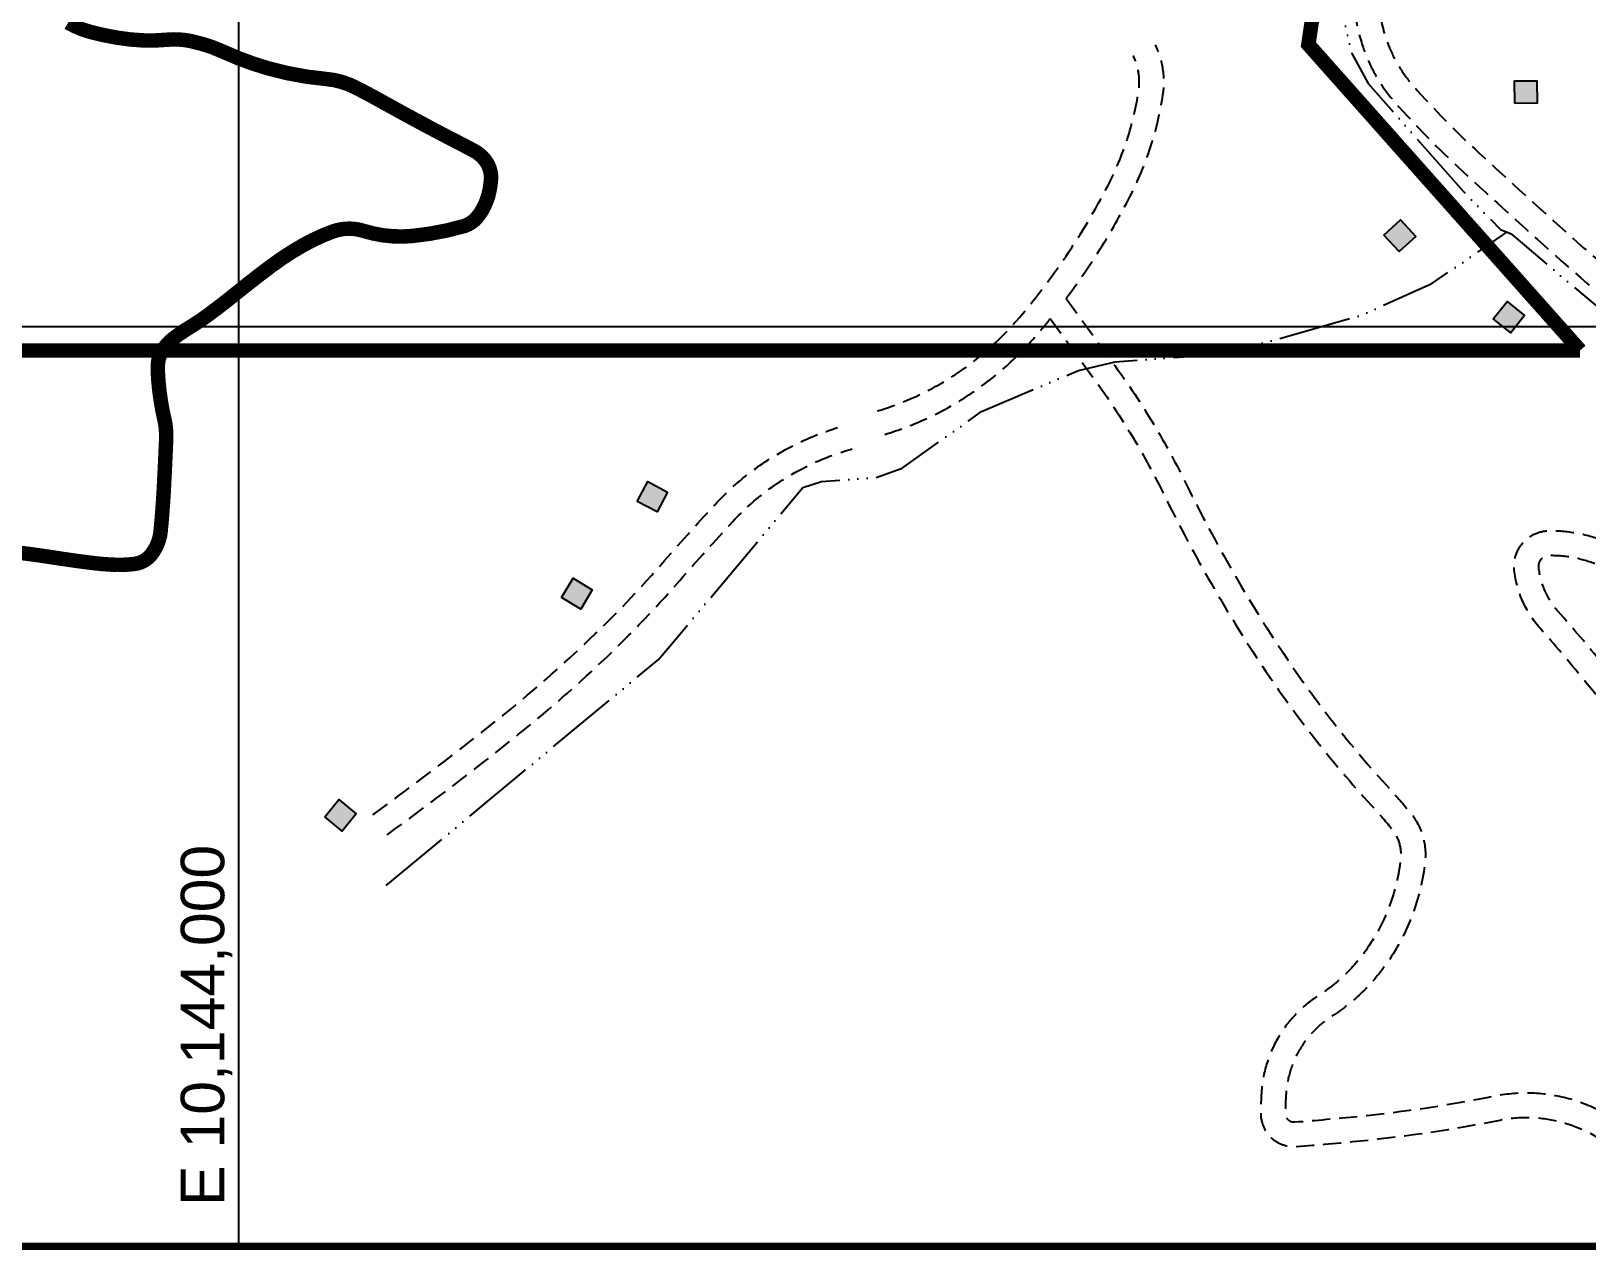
# Model space of a CAD drawing. Header units: inches. Extents: x 10131215 to 10153225, y 3476725 to 3491422.
# Drawn here: x 10143713 to 10145862, y 3476725 to 3478408 of the extents above; entities that cross this region are included whole.
import ezdxf
from ezdxf.enums import TextEntityAlignment as Align

# ---------------------------------------------------------------- set-up
doc = ezdxf.new("R2010")
doc.units = ezdxf.units.IN
doc.header["$LTSCALE"] = 100
doc.header["$MEASUREMENT"] = 0
for name, pattern in [('CENTER', [2, 1.25, -0.25, 0.25, -0.25]), ('DASHED2', [0.375, 0.25, -0.125]), ('STREAM', [1.5, 1, -0.125, 0, -0.125, 0, -0.125, 0, -0.125])]:
    doc.linetypes.add(name, pattern=pattern)
for name, color, linetype in [('BUILDINGS', 7, 'CONTINUOUS'), ('GRID COORDINATES-VA SOUTH NAD27', 252, 'CONTINUOUS'), ('OUTCROP-UPPER MASON-IMBODEN', 7, 'CONTINUOUS'), ('PROPERTY LINES-MINERAL', 1, 'CENTER'), ('ROADS', 34, 'DASHED2'), ('TITLE BLOCK-LEGEND-BORDER', 7, 'CONTINUOUS'), ('WATER-SURFACE', 140, 'STREAM')]:
    doc.layers.add(name, color=color, linetype=linetype)
doc.styles.add('GRIDLINE LABEL', font='ARIAL.TTF', dxfattribs={"height": 60})

msp = doc.modelspace()

# ---------------------------------------------------------------- linework, layer by layer
at = {"layer": 'BUILDINGS'}
for points in [[(10145762.3, 3478308.6), (10145761.9, 3478339.6), (10145792.9, 3478339.9), (10145793.2, 3478309)], [(10145581.6, 3478126.5), (10145604.3, 3478147.5), (10145625.4, 3478124.8), (10145602.7, 3478103.8)], [(10145732.4, 3478010.9), (10145751.7, 3478035.1), (10145775.9, 3478015.7), (10145756.6, 3477991.5)], [(10144550.4, 3477758.8), (10144564.8, 3477786.2), (10144592.2, 3477771.8), (10144577.8, 3477744.4)], [(10144445.9, 3477626.1), (10144461.8, 3477652.6), (10144488.3, 3477636.7), (10144472.4, 3477610.2)], [(10144118.7, 3477323), (10144138.3, 3477347), (10144162.3, 3477327.5), (10144142.8, 3477303.5)]]:
    msp.add_lwpolyline(points, close=True, dxfattribs=at)
for points in [[(10145761.9, 3478339.6), (10145792.9, 3478339.9), (10145762.3, 3478308.6), (10145793.2, 3478309)], [(10145604.3, 3478147.5), (10145625.4, 3478124.8), (10145581.6, 3478126.5), (10145602.7, 3478103.8)], [(10145751.7, 3478035.1), (10145775.9, 3478015.7), (10145732.4, 3478010.9), (10145756.6, 3477991.5)], [(10144564.8, 3477786.2), (10144592.2, 3477771.8), (10144550.4, 3477758.8), (10144577.8, 3477744.4)], [(10144461.8, 3477652.6), (10144488.3, 3477636.7), (10144445.9, 3477626.1), (10144472.4, 3477610.2)], [(10144138.3, 3477347), (10144162.3, 3477327.5), (10144118.7, 3477323), (10144142.8, 3477303.5)]]:
    msp.add_solid(points, dxfattribs=at)
at = {"layer": 'GRID COORDINATES-VA SOUTH NAD27'}
for p, q in [((10144000, 3476730), (10144000, 3490730)), ((10150000, 3478000), (10131220, 3478000))]:
    msp.add_line(p, q, dxfattribs=at)
at = {"layer": 'OUTCROP-UPPER MASON-IMBODEN', "const_width": 20}
msp.add_lwpolyline([(10143764.5, 3478420.2, 0.068898), (10143794.7, 3478407.4, 0.039406), (10143850.8, 3478396.8, 0.050507), (10143901.1, 3478396.5, -0.076103), (10143934.5, 3478394.5, -0.055396), (10143978.5, 3478380, 0.038679), (10144040.6, 3478357, 0.047125), (10144121.1, 3478342.2, -0.095326), (10144160.2, 3478331.1, -0.01026), (10144197.6, 3478311.2, 0.00535), (10144268.9, 3478272.4, 0.00384), (10144303.3, 3478254.5, -0.005965), (10144325.3, 3478242.9, -0.111121), (10144340.8, 3478229.4, -0.120166), (10144348.1, 3478211.9, -0.057697), (10144348.4, 3478203.6, -0.030017), (10144346.3, 3478188, -0.060246), (10144339.4, 3478167.2, -0.067474), (10144328.9, 3478150.8, -0.147328), (10144310.2, 3478138.8, -0.044938), (10144240.4, 3478125.5, -0.101371), (10144172.3, 3478132.5, 0.165636), (10144129.7, 3478131.5, 0.039883), (10144089.5, 3478113, 0.032859), (10144044.5, 3478083.7, 0.010171), (10143997, 3478046.7, -0.012312), (10143957.7, 3478016.3, -0.022207), (10143931.5, 3477998.8, 0.027053), (10143910.2, 3477984.2, 0.094971), (10143893.8, 3477965.9, 0.124573), (10143888.4, 3477947.8, 0.025947), (10143888.6, 3477932.5, 0.016503), (10143890.8, 3477908.6, 0.025689), (10143897.5, 3477871.4, -0.052233), (10143899.8, 3477852.9, -0.015757), (10143899.7, 3477842, -0.002611), (10143896.6, 3477776.6, -0.005716), (10143894.6, 3477746.1, -0.005981), (10143892.1, 3477717.1, -0.145192), (10143879, 3477685.2, -0.194856), (10143856.3, 3477672.5, -0.035485), (10143833.2, 3477671.2, -0.025684), (10143801.4, 3477673.4, -0.008953), (10143744.3, 3477681.3, 0.00952), (10143690.7, 3477688.7, 0.01153)], format="xyb", dxfattribs=at)
at = {"layer": 'PROPERTY LINES-MINERAL', "const_width": 20}
for points in [[(10145852.5, 3477967.3), (10145477.2, 3478389.8), (10145524.1, 3478706.3), (10145289.6, 3479034.6), (10145840.8, 3479480), (10148022.2, 3482000.3), (10147875.8, 3483547), (10148796.5, 3485897.3), (10149467.1, 3485637.7), (10150064.7, 3487307.4), (10148434.5, 3489312), (10147050.6, 3488960.3), (10144259.3, 3488972), (10142693.6, 3487741), (10142154.1, 3487776.2), (10140301, 3489311.8), (10137154.3, 3489311.8)], [(10145852.5, 3477967.3), (10138597.7, 3477967.3)]]:
    msp.add_lwpolyline(points, dxfattribs=at)
at = {"layer": 'ROADS', "flags": 128}
for points in [[(10145024.4, 3479372.9, -0.009114), (10145197.1, 3479234.2, 0.005758), (10145358.6, 3479102.6, -0.03193), (10145478, 3478994.6, -0.068649), (10145580.8, 3478854.8, -0.17441), (10145609.5, 3478668.3, -0.006132), (10145586.8, 3478559.1, 0.030599), (10145574.7, 3478482.4, 0.122557), (10145589.2, 3478385.5, 0.082961), (10145622.3, 3478332.6, 0.026035), (10145712.8, 3478240.2, 0.003068), (10145840.2, 3478124.4, 0.018286), (10145984.9, 3478003.8, -0.012722), (10146150.8, 3477868.6, -0.033939), (10146215.6, 3477804.9, -0.078539), (10146298.7, 3477675, 0.018706), (10146319, 3477633.1, 0.13886), (10146393, 3477555.8, 0.011527), (10146468.1, 3477513.9, 0.100299), (10146559.9, 3477486.9, 0.083875), (10146689.1, 3477497.5, 0.01176), (10146785.2, 3477524.5, -0.001774), (10146934.6, 3477569.6, 0.007086), (10147102.6, 3477622.3, -0.003765), (10147263.6, 3477673.9, -0.06865), (10147440.3, 3477703.4, -0.022189), (10147608.6, 3477700.7, -0.091041), (10147754, 3477664.8, -0.035817), (10147867.9, 3477603.3, -0.045864), (10147934.4, 3477551.8, -0.045864)], [(10145000, 3479348.8, -0.009305), (10145175.4, 3479208.1, 0.005758), (10145337.5, 3479076, -0.03193), (10145453.6, 3478970.9, -0.068649), (10145551, 3478838.5, -0.17441), (10145576.1, 3478674.9, -0.006132), (10145553.6, 3478566.4, 0.030599), (10145540.9, 3478485.7, 0.122557), (10145557.9, 3478372.5, 0.082961), (10145596.8, 3478310.1, 0.026035), (10145689.8, 3478215.2, 0.003068), (10145817.5, 3478099.1, 0.018286), (10145964.1, 3477976.9, -0.012722), (10146128.7, 3477842.8, -0.033939), (10146190.2, 3477782.3, -0.078539), (10146267.6, 3477661.3, 0.018706), (10146289, 3477617.2, 0.13886), (10146375.8, 3477526.5, 0.011527), (10146452.3, 3477483.8, 0.100299), (10146557.1, 3477453, 0.083875), (10146697.5, 3477464.6, 0.01176), (10146795.1, 3477491.9, -0.001774), (10146944.3, 3477537, 0.007086), (10147113.3, 3477589.9, -0.003765), (10147273.7, 3477641.4, -0.06865), (10147441.3, 3477669.5, -0.022189), (10147606.6, 3477666.8, -0.091041), (10147740.1, 3477633.8, -0.035817), (10147849.7, 3477574.6, -0.045864), (10147911.2, 3477526.9, 2.136755)], [(10145142.6, 3478039.1, 0.042018), (10145230.7, 3478179.6, 0.081405), (10145276.4, 3478320.4, 0.152611), (10145265.9, 3478389.3, -0.745171)], [(10144882.3, 3477883.8, 0.141822), (10145073.5, 3478007.6, 0.059552), (10145200.5, 3478195.2, 0.081405), (10145242.8, 3478325.5, 0.152611), (10145235.3, 3478374.4, 0.152611)], [(10145142.6, 3478039.1), (10145209.8, 3477946.6, -0.043171), (10145309.5, 3477780.8, 0.033061), (10145442.7, 3477549, 0.03881), (10145589.1, 3477362.2, -0.014248), (10145618.2, 3477328.7, -0.200854), (10145638.3, 3477261.3, -0.124569), (10145587, 3477122.7, -0.099855), (10145509.8, 3477047.9, 0.234874), (10145446.5, 3476942.1, 0.018499), (10145445.3, 3476913.6, 0.437898), (10145458.2, 3476901.7, 0.006224), (10145546, 3476909.5, 0.023719), (10145735.4, 3476937.8, -0.23451), (10145925.4, 3476886.2, 0.012857), (10145947.8, 3476867.3, 0.012857)], [(10144892.1, 3477851.3, 0.141822), (10145099.1, 3477985.4, 0.008542), (10145120.8, 3478011.3, 0.081405)], [(10145120.8, 3478011.3), (10145182.3, 3477926.6, -0.043171), (10145279, 3477765.8, 0.033061), (10145414.4, 3477530.1, 0.03881), (10145564.1, 3477339.2, -0.014248), (10145591.9, 3477307.2, -0.200854), (10145604.5, 3477264.9, -0.124569), (10145559, 3477142, -0.099855), (10145491.4, 3477076.5, 0.234874), (10145412.6, 3476944.8, 0.018499), (10145411.4, 3476913.8, 0.437898), (10145460.8, 3476867.8, 0.006224), (10145549.4, 3476875.6, 0.023719), (10145742, 3476904.4, -0.220221), (10145895, 3476867.3, -0.220221)], [(10146255.2, 3476867.3, -0.006181), (10146249.3, 3476871.7, -0.026317), (10146162.1, 3476946.1, -0.085601), (10146102.8, 3477025.6, -0.074568), (10146064.1, 3477141.8, 0.005334), (10146052.9, 3477201.9, 0.099695), (10146009.4, 3477306.9, -0.019012), (10145956.4, 3477392.7, -0.005163), (10145856.1, 3477514.1, 0.011482), (10145796.9, 3477584, -0.156699), (10145761.6, 3477664, -0.443106), (10145810.1, 3477718.4, -0.096038), (10145887.4, 3477703.9, -0.000062), (10145998.4, 3477660, -0.00888), (10146086.5, 3477623.3, 0.763116), (10146098.1, 3477637.7, 0.031455), (10146060.9, 3477683, -0.02172), (10145992, 3477763.6, -0.103175), (10145958, 3477832.7, -0.171192), (10145966, 3477926, -0.057735), (10145990.4, 3477966.7)], [(10146322.8, 3476867.3, -0.05923), (10146270, 3476898.6, -0.026317), (10146185.5, 3476970.8, -0.085601), (10146133.1, 3477041, -0.074568), (10146097.5, 3477147.7, 0.005334), (10146086.2, 3477208.4, 0.099695), (10146037.6, 3477325.9, -0.019621), (10145984.4, 3477412.2, -0.005268), (10145882.5, 3477535.5, 0.011482), (10145822.3, 3477606.6, -0.156699), (10145795.4, 3477667.5, -0.443106), (10145810.4, 3477684.4, -0.096038), (10145874.9, 3477672.3, -0.000062), (10145986, 3477628.4, -0.00888), (10146072.9, 3477592.2, 0.763116), (10146125.6, 3477657.6, 0.031455), (10146085.7, 3477706.2, -0.02172), (10146018.8, 3477784.6, -0.103175), (10145990.8, 3477841.2, -0.171192), (10145996.9, 3477911.9, -0.057735), (10146017.3, 3477945.9)], [(10144185.1, 3477326.1, 0.013116), (10144364.8, 3477463.2, 0.018307), (10144470.3, 3477554.8, 0.025474), (10144583.5, 3477671.8, -0.007203), (10144657.5, 3477754.3, -0.046583), (10144710.2, 3477801.6, -0.084184), (10144826.9, 3477860.8, -0.091586)], [(10144205, 3477298.5, 0.013116), (10144386.1, 3477436.7, 0.018307), (10144493.5, 3477530, 0.025474), (10144609, 3477649.5, -0.007203), (10144682.5, 3477731.2, -0.046583), (10144730.4, 3477774.2, -0.091586), (10144847.1, 3477831.3, 0.233302)]]:
    msp.add_lwpolyline(points, format="xyb", dxfattribs=at)
at = {"layer": 'TITLE BLOCK-LEGEND-BORDER', "const_width": 10}
msp.add_lwpolyline([(10131220, 3476730), (10131220, 3490730), (10153220, 3490730), (10153220, 3476730)], close=True, dxfattribs=at)
at = {"layer": 'WATER-SURFACE', "flags": 128}
for points in [[(10137411.8, 3483426.8), (10137474.5, 3482981.9), (10137579.1, 3482649.7), (10137590.8, 3482433.4), (10137587.5, 3482378.5), (10137600, 3482337.7), (10137604.6, 3482332.4), (10137617.5, 3482296.5), (10137617.1, 3482291.5), (10137639.3, 3482245), (10137644, 3482239.7), (10137722.6, 3482134.6), (10137983.1, 3481973.1), (10138087.3, 3481876.4), (10138160.3, 3481841.8), (10138249.1, 3481821.3), (10138395.3, 3481837.3), (10138493.8, 3481891.3), (10138555.2, 3481912.5), (10138623.1, 3481958.4), (10138695.4, 3481994), (10138870.3, 3482068.4), (10138926.1, 3482080), (10138976, 3482076.9), (10139063.9, 3482041.3), (10139219.2, 3481961.5), (10139356.8, 3481917.9), (10139376.1, 3481906.7), (10139418.2, 3481859), (10139427, 3481838.4), (10139459.7, 3481801.3), (10139541.7, 3481751.1), (10139620.3, 3481726.2), (10139710.1, 3481720.6), (10139779, 3481701.3), (10139838.9, 3481697.6), (10139957.4, 3481670.2), (10140057.2, 3481664), (10140147.9, 3481673.4), (10140255.7, 3481716.8), (10140382.3, 3481739), (10140507, 3481731.3), (10140665.4, 3481701.4), (10140904.5, 3481681.5), (10141032, 3481718.7), (10141117.7, 3481728.4), (10141417, 3481790), (10141568.2, 3481805.7), (10141702.9, 3481797.4), (10141845.7, 3481758.4), (10141927.1, 3481698.3), (10142014.4, 3481652.7), (10142039.5, 3481635), (10142100.5, 3481587.3), (10142173.8, 3481557.7), (10142342.5, 3481452), (10142440.1, 3481410.8), (10142516.5, 3481351), (10142634.8, 3481238.4), (10142726.2, 3481177.6), (10142805.4, 3481082.5), (10142886.5, 3481017.3), (10142974.1, 3480976.8), (10143067.4, 3480946), (10143130.4, 3480912), (10143244.5, 3480814.7), (10143315, 3480740.2), (10143444.5, 3480647), (10143507.8, 3480618), (10143607.3, 3480600.6), (10143931.2, 3480501.5), (10143941.2, 3480500.9), (10144061.6, 3480423.3), (10144127.7, 3480359), (10144225.3, 3480317.9), (10144309.8, 3480227.4), (10144429.3, 3480134.8), (10144512.6, 3480024.4), (10144565.9, 3479996.1), (10144630.2, 3479982.1), (10144707.5, 3479937.2), (10144750.2, 3479899.5), (10144815.7, 3479825.2), (10144866, 3479747), (10144891.3, 3479670.2), (10144907.9, 3479453.7), (10145022.7, 3479286.2), (10145032.4, 3479280.6), (10145115.1, 3479240.4), (10145152.8, 3479203), (10145200.8, 3479170), (10145280.7, 3479084.8), (10145298.5, 3479048.7), (10145331.2, 3479011.5), (10145407, 3478941.7), (10145450.4, 3478914), (10145478.4, 3478882.1), (10145541.2, 3478763), (10145557.7, 3478706.9), (10145525.5, 3478428.2), (10145537.3, 3478377.4), (10145559.8, 3478335.9), (10145690.8, 3478187.5), (10145742.6, 3478134.2), (10145757.2, 3478128.2), (10146071.3, 3477863.2), (10146105.3, 3477846.1), (10146200.7, 3477770), (10146242.2, 3477712.3), (10146281.2, 3477614.7), (10146313.7, 3477572.6), (10146394.8, 3477507.4), (10146491.8, 3477456.3), (10146645.1, 3477426.7), (10146695.3, 3477428.6), (10147021.4, 3477518.7), (10147088.4, 3477549.6), (10147159.4, 3477565.2), (10147267.6, 3477613.6), (10147474.9, 3477645.9), (10147614.2, 3477632.2), (10147639.5, 3477635.7), (10147676.3, 3477663.4), (10147683.1, 3477693.1), (10147699.3, 3477712.1), (10147764.1, 3477708.1), (10147808.7, 3477700.3), (10147940.6, 3477647), (10147988.3, 3477609), (10148063.2, 3477524.2), (10148091.9, 3477502.4), (10148363.5, 3477360.2), (10148429.9, 3477301), (10148458.3, 3477274.2), (10148484.5, 3477212.4), (10148490.5, 3477146.9), (10148539.4, 3477048.7), (10148567.9, 3476941.7), (10148570.4, 3476901.4), (10148578, 3476867.3)], [(10144203.5, 3477228.1), (10144579.2, 3477539.9), (10144595.4, 3477558.9), (10144779.2, 3477778), (10144804.8, 3477786.4), (10144880.2, 3477791.8), (10144916, 3477804.6), (10145026, 3477883), (10145159.7, 3477939.8), (10145210.6, 3477951.7), (10145361.4, 3477962.4), (10145550, 3478015.8), (10145647.9, 3478059.9), (10145751.4, 3478130.6)]]:
    msp.add_lwpolyline(points, dxfattribs=at)

# ---------------------------------------------------------------- texts
at = {"layer": 'GRID COORDINATES-VA SOUTH NAD27', "style": 'GRIDLINE LABEL'}
msp.add_text('E 10,144,000', height=60, rotation=90, dxfattribs=at).set_placement((10143980, 3477284.5), align=Align.RIGHT)

doc.saveas('drawing.dxf')
